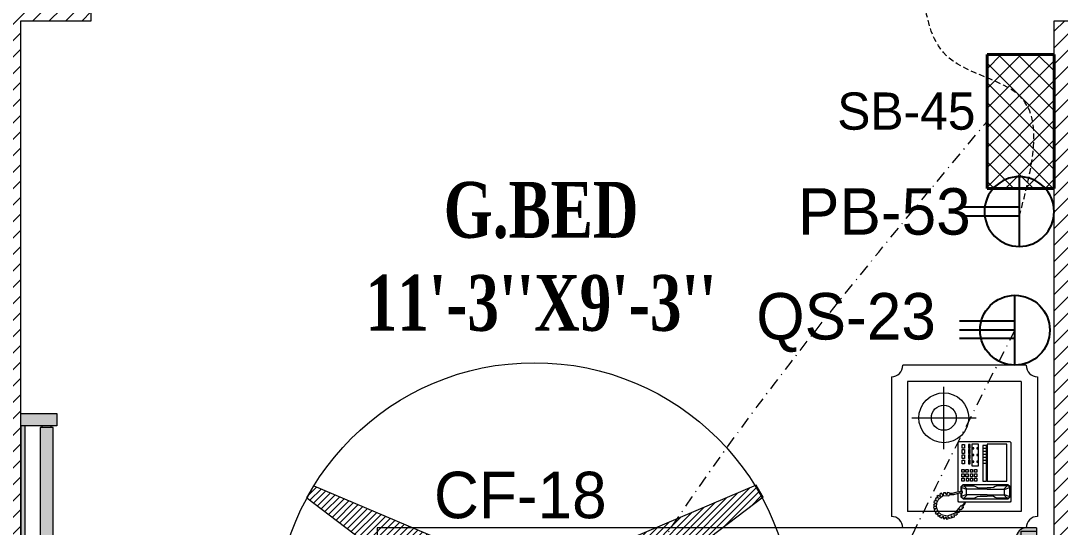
# Model space of a CAD drawing. Header units: inches. Extents: x 109699 to 44449955, y -10987 to 15824140.
# Drawn here: x 196261.5 to 196373.3, y -3353.4 to -3299 of the extents above; entities that cross this region are included whole.
import ezdxf

# ---------------------------------------------------------------- set-up
doc = ezdxf.new("R2010")
doc.units = ezdxf.units.IN
doc.header["$LTSCALE"] = 5
doc.header["$MEASUREMENT"] = 0
doc.linetypes.add('DASHDOT', pattern=[1, 0.5, -0.25, 0, -0.25])
doc.linetypes.add('DASHED2', pattern=[0.375, 0.25, -0.125])
doc.layers.get('0').update_dxf_attribs({"color": 123})
for name, color, linetype, lineweight in [('@NORMAL', 7, 'Continuous', 5), ('AC In', 244, 'DASHED2', 30), ('E-CF-Ceiling-Fan', 30, 'Continuous', 13), ('E-Con-Point', 5, 'DASHED2', 13), ('E-PB-Socket-5A', 203, 'Continuous', 13), ('E-QS-Socket-15A', 1, 'Continuous', 9), ('E-SB-Switch-Board', 106, 'Continuous', 18), ('E-WTL-Wall-Tube-Light', 6, 'Continuous', 15), ('fixture', 255, 'Continuous', 0), ('ha', 252, 'Continuous', 5), ('SB', 1, 'DASHDOT', 20), ('WALL-1', 8, 'Continuous', 9)]:
    doc.layers.add(name, color=color, linetype=linetype, lineweight=lineweight)
doc.layers.add('FURNITUR', color=7, linetype='Continuous', lineweight=5, true_color=0xe8e8e8)
doc.layers.add('T', color=8, linetype='Continuous')
doc.styles.get("Standard").update_dxf_attribs({"font": 'times.ttf'})
doc.styles.add('style2', font='ARIALN.TTF', dxfattribs={"width": 0.75, "height": 3})

# ---------------------------------------------------------------- blocks, each defined once
blk = doc.blocks.new('tgfre')
at = {"layer": 'fixture'}
h = blk.add_hatch(color=256, dxfattribs=at)
edge = h.paths.add_edge_path()
edge.add_line((17689.79332129713, -2545028.964245582), (17718.97156130848, -2545028.964245582))
edge.add_ellipse((17718.97156130848, -2545027.915925581), major_axis=(0.7412741810021313, 0.7412741810021312), ratio=0.999999999963271, start_angle=225.0000000010522, end_angle=315.0000355364076)
edge.add_line((17720.01988130889, -2545027.915924931), (17720.01988130884, -2545027.915925581))
edge.add_line((17720.01988130884, -2545027.915925581), (17720.01988130884, -2545026.804643255))
edge.add_line((17720.01988130884, -2545026.804643255), (17719.45594405886, -2545026.804643255))
edge.add_line((17719.45594405886, -2545026.804643255), (17719.45594405886, -2545028.442643255))
edge.add_line((17719.45594405886, -2545028.442643255), (17659.91620128561, -2545028.442643255))
edge.add_line((17659.91620128561, -2545028.442643255), (17659.91620128561, -2545026.804643255))
edge.add_line((17659.91620128561, -2545026.804643255), (17659.56676128539, -2545026.804643255))
edge.add_line((17659.56676128539, -2545026.804643255), (17659.56676128539, -2545027.915925581))
edge.add_ellipse((17660.6150812858, -2545027.915925581), major_axis=(0.7412741809921982, 0.7412741809921981), ratio=0.9999999999881061, start_angle=134.9999999996593, end_angle=225.0001842073806)
edge.add_line((17660.61508465616, -2545028.964245581), (17660.61508128577, -2545028.964245581))
edge.add_line((17660.61508128577, -2545028.964245582), (17689.79332129713, -2545028.964245582))
blk.add_hatch(color=256, dxfattribs=at).paths.add_polyline_path([(17659.91620128561, -2545026.804643255), (17659.91620128561, -2545028.442643255), (17719.45594405886, -2545028.442643255), (17719.45594405886, -2545026.804643255)])
for p, q in [((17643.31780127913, -2545026.692885581), (17658.343721285, -2545026.692885581)), ((17659.56676128539, -2545026.804643255), (17659.56676128539, -2545097.740963253)), ((17659.56676128539, -2545026.804643255), (17720.01988130884, -2545026.804643255)), ((17659.91620128561, -2545028.442643255), (17659.91620128561, -2545026.804643255)), ((17659.91620128561, -2545026.804643255), (17719.45594405886, -2545026.804643255)), ((17719.45594405886, -2545026.804643255), (17720.01988130884, -2545026.804643255)), ((17719.45594405886, -2545026.804643255), (17719.45594405886, -2545028.442643255)), ((17720.01988130884, -2545026.804643255), (17720.01988130884, -2545027.915925581)), ((17720.01988130884, -2545097.740963253), (17720.01988130884, -2545026.804643255)), ((17721.2426569502, -2545026.716426946), (17736.26857695606, -2545026.716426946)), ((17642.09476127854, -2545027.915925581), (17642.09476127854, -2545041.194645581)), ((17643.84196127931, -2545028.440085581), (17657.81956128482, -2545028.440085581)), ((17643.84196127931, -2545028.440085581), (17643.84196127931, -2545040.670485581)), ((17657.81956128482, -2545028.440085581), (17657.81956128482, -2545040.670485581)), ((17659.56676128536, -2545027.915925581), (17659.56676128536, -2545041.194645581)), ((17719.45594405886, -2545028.442643255), (17659.91620128561, -2545028.442643255)), ((17720.01961694984, -2545027.939466946), (17720.01961694984, -2545041.218186945)), ((17721.76681695037, -2545028.463626945), (17735.74441695589, -2545028.463626945)), ((17721.76681695037, -2545028.463626945), (17721.76681695037, -2545040.694026945)), ((17735.74441695589, -2545028.463626945), (17735.74441695589, -2545040.694026945)), ((17737.49161695666, -2545027.939466946), (17737.49161695666, -2545041.218186945)), ((17650.40194669322, -2545029.560375268), (17650.32206470935, -2545029.640257252)), ((17650.32206470935, -2545029.640257252), (17650.32206470935, -2545035.152114148)), ((17650.40194669322, -2545029.560375268), (17656.71262343187, -2545029.560375268)), ((17654.91527879113, -2545029.879903204), (17655.07504275913, -2545029.680198244)), ((17655.07504275913, -2545029.680198244), (17656.2732725197, -2545029.680198244)), ((17656.2732725197, -2545029.680198244), (17656.47297747975, -2545029.879903204)), ((17656.71262343187, -2545029.560375268), (17656.79250541574, -2545029.640257252)), ((17656.79250541574, -2545029.640257252), (17656.79250541574, -2545035.152114148)), ((17660.61508128577, -2545028.964245582), (17689.79332129713, -2545028.964245582)), ((17660.61508128577, -2545028.964245582), (17660.61508128577, -2545094.945443253)), ((17689.79332129713, -2545028.964245582), (17660.9496985357, -2545028.964245582)), ((17718.97156130848, -2545028.964245582), (17689.79332129713, -2545028.964245582)), ((17718.97156130848, -2545094.945443253), (17718.97156130848, -2545028.964245582)), ((17729.63509071153, -2545039.852588492), (17729.63509071153, -2545029.03529376)), ((17650.56171066148, -2545029.99972618), (17650.56171066148, -2545032.116598757)), ((17654.55580986282, -2545029.99972618), (17650.56171066148, -2545029.99972618)), ((17654.55580986282, -2545032.116598757), (17654.55580986282, -2545029.99972618)), ((17654.91527879113, -2545034.712763236), (17654.91527879113, -2545029.879903204)), ((17655.07504275913, -2545029.80002122), (17655.03510176705, -2545029.959785188)), ((17655.03510176705, -2545029.959785188), (17655.03510176705, -2545031.038191972)), ((17655.03510176705, -2545029.959785188), (17655.39457069535, -2545030.319254116)), ((17655.23480672712, -2545029.720139236), (17655.07504275913, -2545029.80002122)), ((17655.23480672712, -2545029.720139236), (17656.19339053557, -2545029.720139236)), ((17655.43451168717, -2545030.239372132), (17655.23480672712, -2545029.720139236)), ((17655.39457069535, -2545030.319254116), (17655.43451168717, -2545030.239372132)), ((17655.39457069535, -2545032.116598757), (17655.39457069535, -2545030.319254116)), ((17655.99368557552, -2545030.239372132), (17655.43451168717, -2545030.239372132)), ((17655.99368557552, -2545030.239372132), (17656.19339053557, -2545029.720139236)), ((17656.03362656757, -2545030.319254116), (17655.99368557552, -2545030.239372132)), ((17656.39309549562, -2545029.959785188), (17656.03362656757, -2545030.319254116)), ((17656.03362656757, -2545032.116598757), (17656.03362656757, -2545030.319254116)), ((17656.19339053557, -2545029.720139236), (17656.35315450357, -2545029.80002122)), ((17656.35315450357, -2545029.80002122), (17656.39309549562, -2545029.959785188)), ((17656.39309549562, -2545029.959785188), (17656.39309549562, -2545031.038191972)), ((17656.47297747975, -2545029.879903204), (17656.47297747975, -2545034.672822244)), ((17655.03510176705, -2545031.038191972), (17655.11498375118, -2545031.237896932)), ((17655.11498375118, -2545031.237896932), (17655.23480672712, -2545031.437601892)), ((17655.23480672712, -2545031.437601892), (17655.27474771917, -2545031.717188836)), ((17655.27474771917, -2545031.717188836), (17655.27474771917, -2545032.116598757)), ((17656.19339053557, -2545031.437601892), (17656.15344954352, -2545031.717188836)), ((17656.15344954352, -2545031.717188836), (17656.15344954352, -2545032.116598757)), ((17656.31321351152, -2545031.237896932), (17656.19339053557, -2545031.437601892)), ((17656.39309549562, -2545031.038191972), (17656.31321351152, -2545031.237896932)), ((17650.56171066148, -2545032.116598757), (17654.55580986282, -2545032.116598757)), ((17650.56171066148, -2545033.035241572), (17650.56171066148, -2545033.754179428)), ((17652.91822919031, -2545033.035241572), (17650.56171066148, -2545033.035241572)), ((17650.72147462948, -2545032.19648074), (17650.72147462948, -2545032.59589066)), ((17654.55580986282, -2545032.19648074), (17650.72147462948, -2545032.19648074)), ((17650.72147462948, -2545032.59589066), (17654.55580986282, -2545032.59589066)), ((17651.04100256547, -2545032.19648074), (17651.04100256547, -2545032.59589066)), ((17651.3605305017, -2545032.19648074), (17651.3605305017, -2545032.59589066)), ((17651.68005843769, -2545032.19648074), (17651.68005843769, -2545032.59589066)), ((17651.99958637392, -2545032.19648074), (17651.99958637392, -2545032.59589066)), ((17652.31911431017, -2545032.19648074), (17652.31911431017, -2545032.59589066)), ((17652.63864224614, -2545032.19648074), (17652.63864224614, -2545032.59589066)), ((17652.91822919031, -2545033.754179428), (17652.91822919031, -2545033.035241572)), ((17654.55580986282, -2545032.59589066), (17654.55580986282, -2545032.19648074)), ((17655.23480672712, -2545033.155064548), (17655.27474771917, -2545032.875477604)), ((17655.27474771917, -2545032.875477604), (17655.27474771917, -2545032.116598757)), ((17655.39457069535, -2545032.116598757), (17655.39457069535, -2545034.273412324)), ((17656.03362656757, -2545032.116598757), (17656.03362656757, -2545034.273412324)), ((17656.15344954352, -2545032.875477604), (17656.15344954352, -2545032.116598757)), ((17656.19339053557, -2545033.155064548), (17656.15344954352, -2545032.875477604)), ((17647.73644824015, -2545040.232594247), (17647.73644824015, -2545033.309525618)), ((17650.56171066148, -2545033.754179428), (17652.91822919031, -2545033.754179428)), ((17650.6016516533, -2545033.953884388), (17650.6016516533, -2545034.113648356)), ((17651.00106157365, -2545033.953884388), (17650.6016516533, -2545033.953884388)), ((17650.6016516533, -2545034.113648356), (17651.00106157365, -2545034.113648356)), ((17650.96112058157, -2545033.115123556), (17650.96112058157, -2545033.234946532)), ((17651.08094355752, -2545033.115123556), (17650.96112058157, -2545033.115123556)), ((17650.96112058157, -2545033.234946532), (17651.08094355752, -2545033.234946532)), ((17650.96112058157, -2545033.554474468), (17650.96112058157, -2545033.674297444)), ((17651.08094355752, -2545033.554474468), (17650.96112058157, -2545033.554474468)), ((17650.96112058157, -2545033.674297444), (17651.08094355752, -2545033.674297444)), ((17651.00106157365, -2545034.113648356), (17651.00106157365, -2545033.953884388)), ((17651.08094355752, -2545033.234946532), (17651.08094355752, -2545033.115123556)), ((17651.08094355752, -2545033.674297444), (17651.08094355752, -2545033.554474468)), ((17651.16082554165, -2545033.953884388), (17651.16082554165, -2545034.113648356)), ((17651.56023546174, -2545033.953884388), (17651.16082554165, -2545033.953884388)), ((17651.16082554165, -2545034.113648356), (17651.56023546174, -2545034.113648356)), ((17651.56023546174, -2545034.113648356), (17651.56023546174, -2545033.953884388)), ((17651.79988141387, -2545033.115123556), (17651.68005843769, -2545033.115123556)), ((17651.68005843769, -2545033.115123556), (17651.68005843769, -2545033.234946532)), ((17651.68005843769, -2545033.234946532), (17651.79988141387, -2545033.234946532)), ((17651.79988141387, -2545033.554474468), (17651.68005843769, -2545033.554474468)), ((17651.68005843769, -2545033.554474468), (17651.68005843769, -2545033.674297444)), ((17651.68005843769, -2545033.674297444), (17651.79988141387, -2545033.674297444)), ((17651.71999942974, -2545033.953884388), (17651.71999942974, -2545034.113648356)), ((17652.11940934986, -2545033.953884388), (17651.71999942974, -2545033.953884388)), ((17651.71999942974, -2545034.113648356), (17652.11940934986, -2545034.113648356)), ((17651.79988141387, -2545033.234946532), (17651.79988141387, -2545033.115123556)), ((17651.79988141387, -2545033.674297444), (17651.79988141387, -2545033.554474468)), ((17652.11940934986, -2545034.113648356), (17652.11940934986, -2545033.953884388)), ((17652.67858323822, -2545033.953884388), (17652.27917331809, -2545033.953884388)), ((17652.27917331809, -2545033.953884388), (17652.27917331809, -2545034.113648356)), ((17652.27917331809, -2545034.113648356), (17652.67858323822, -2545034.113648356)), ((17652.51881927022, -2545033.115123556), (17652.39899629404, -2545033.115123556)), ((17652.39899629404, -2545033.115123556), (17652.39899629404, -2545033.234946532)), ((17652.39899629404, -2545033.234946532), (17652.51881927022, -2545033.234946532)), ((17652.51881927022, -2545033.554474468), (17652.39899629404, -2545033.554474468)), ((17652.39899629404, -2545033.554474468), (17652.39899629404, -2545033.674297444)), ((17652.39899629404, -2545033.674297444), (17652.51881927022, -2545033.674297444)), ((17652.51881927022, -2545033.234946532), (17652.51881927022, -2545033.115123556)), ((17652.51881927022, -2545033.674297444), (17652.51881927022, -2545033.554474468)), ((17652.67858323822, -2545034.113648356), (17652.67858323822, -2545033.953884388)), ((17653.27769811839, -2545033.474592484), (17653.27769811839, -2545033.234946532)), ((17653.27769811839, -2545033.234946532), (17653.59722605461, -2545033.234946532)), ((17653.59722605461, -2545033.474592484), (17653.27769811839, -2545033.474592484)), ((17653.27769811839, -2545033.913943396), (17653.27769811839, -2545033.674297444)), ((17653.27769811839, -2545033.674297444), (17653.59722605461, -2545033.674297444)), ((17653.59722605461, -2545033.913943396), (17653.27769811839, -2545033.913943396)), ((17653.27769811839, -2545034.3932353), (17653.27769811839, -2545034.153589348)), ((17653.27769811839, -2545034.153589348), (17653.59722605461, -2545034.153589348)), ((17653.59722605461, -2545033.234946532), (17653.59722605461, -2545033.474592484)), ((17653.59722605461, -2545033.674297444), (17653.59722605461, -2545033.913943396)), ((17653.59722605461, -2545034.153589348), (17653.59722605461, -2545034.3932353)), ((17653.75699002261, -2545033.234946532), (17654.07651795883, -2545033.234946532)), ((17653.75699002261, -2545033.474592484), (17653.75699002261, -2545033.234946532)), ((17654.07651795883, -2545033.474592484), (17653.75699002261, -2545033.474592484)), ((17653.75699002261, -2545033.913943396), (17653.75699002261, -2545033.674297444)), ((17653.75699002261, -2545033.674297444), (17654.07651795883, -2545033.674297444)), ((17654.07651795883, -2545033.913943396), (17653.75699002261, -2545033.913943396)), ((17653.75699002261, -2545034.153589348), (17654.07651795883, -2545034.153589348)), ((17653.75699002261, -2545034.3932353), (17653.75699002261, -2545034.153589348)), ((17654.07651795883, -2545033.234946532), (17654.07651795883, -2545033.474592484)), ((17654.07651795883, -2545033.674297444), (17654.07651795883, -2545033.913943396)), ((17654.07651795883, -2545034.153589348), (17654.07651795883, -2545034.3932353)), ((17654.23628192683, -2545033.474592484), (17654.23628192683, -2545033.234946532)), ((17654.23628192683, -2545033.234946532), (17654.55580986282, -2545033.234946532)), ((17654.55580986282, -2545033.474592484), (17654.23628192683, -2545033.474592484)), ((17654.23628192683, -2545033.913943396), (17654.23628192683, -2545033.674297444)), ((17654.23628192683, -2545033.674297444), (17654.55580986282, -2545033.674297444)), ((17654.55580986282, -2545033.913943396), (17654.23628192683, -2545033.913943396)), ((17654.23628192683, -2545034.113648356), (17654.55580986282, -2545034.113648356)), ((17654.23628192683, -2545034.353294308), (17654.23628192683, -2545034.113648356)), ((17654.55580986282, -2545033.234946532), (17654.55580986282, -2545033.474592484)), ((17654.55580986282, -2545033.674297444), (17654.55580986282, -2545033.913943396)), ((17654.55580986282, -2545034.113648356), (17654.55580986282, -2545034.353294308)), ((17655.03510176705, -2545033.554474468), (17655.11498375118, -2545033.354769508)), ((17655.03510176705, -2545034.632881252), (17655.03510176705, -2545033.554474468)), ((17655.11498375118, -2545033.354769508), (17655.23480672712, -2545033.155064548)), ((17656.31321351152, -2545033.354769508), (17656.19339053557, -2545033.155064548)), ((17656.39309549562, -2545033.554474468), (17656.31321351152, -2545033.354769508)), ((17656.39309549562, -2545034.632881252), (17656.39309549562, -2545033.554474468)), ((17650.32206470935, -2545035.152114148), (17650.40194669322, -2545035.231996132)), ((17655.71208607324, -2545035.231996132), (17650.40194669322, -2545035.231996132)), ((17650.6016516533, -2545034.552999268), (17651.00106157365, -2545034.552999268)), ((17650.6016516533, -2545034.79264522), (17650.6016516533, -2545034.552999268)), ((17651.00106157365, -2545034.79264522), (17650.6016516533, -2545034.79264522)), ((17651.00106157365, -2545034.552999268), (17651.00106157365, -2545034.79264522)), ((17651.16082554165, -2545034.79264522), (17651.16082554165, -2545034.552999268)), ((17651.16082554165, -2545034.552999268), (17651.56023546174, -2545034.552999268)), ((17651.56023546174, -2545034.79264522), (17651.16082554165, -2545034.79264522)), ((17651.56023546174, -2545034.552999268), (17651.56023546174, -2545034.79264522)), ((17651.71999942974, -2545034.552999268), (17652.11940934986, -2545034.552999268)), ((17651.71999942974, -2545034.79264522), (17651.71999942974, -2545034.552999268)), ((17652.11940934986, -2545034.79264522), (17651.71999942974, -2545034.79264522)), ((17652.11940934986, -2545034.552999268), (17652.11940934986, -2545034.79264522)), ((17652.27917331809, -2545034.79264522), (17652.27917331809, -2545034.552999268)), ((17652.27917331809, -2545034.552999268), (17652.67858323822, -2545034.552999268)), ((17652.67858323822, -2545034.79264522), (17652.27917331809, -2545034.79264522)), ((17652.67858323822, -2545034.552999268), (17652.67858323822, -2545034.79264522)), ((17653.59722605461, -2545034.3932353), (17653.27769811839, -2545034.3932353)), ((17653.27769811839, -2545034.832586212), (17653.27769811839, -2545034.59294026)), ((17653.27769811839, -2545034.59294026), (17653.59722605461, -2545034.59294026)), ((17653.59722605461, -2545034.832586212), (17653.27769811839, -2545034.832586212)), ((17653.59722605461, -2545034.59294026), (17653.59722605461, -2545034.832586212)), ((17654.07651795883, -2545034.3932353), (17653.75699002261, -2545034.3932353)), ((17653.75699002261, -2545034.832586212), (17653.75699002261, -2545034.59294026)), ((17653.75699002261, -2545034.59294026), (17654.07651795883, -2545034.59294026)), ((17654.07651795883, -2545034.832586212), (17653.75699002261, -2545034.832586212)), ((17654.07651795883, -2545034.59294026), (17654.07651795883, -2545034.832586212)), ((17654.55580986282, -2545034.353294308), (17654.23628192683, -2545034.353294308)), ((17654.23628192683, -2545034.59294026), (17654.55580986282, -2545034.59294026)), ((17654.23628192683, -2545034.832586212), (17654.23628192683, -2545034.59294026)), ((17654.55580986282, -2545034.832586212), (17654.23628192683, -2545034.832586212)), ((17654.55580986282, -2545034.59294026), (17654.55580986282, -2545034.832586212)), ((17655.11498375118, -2545034.912468196), (17654.91527879113, -2545034.712763236)), ((17655.03510176705, -2545034.632881252), (17655.39457069535, -2545034.273412324)), ((17655.07504275913, -2545034.79264522), (17655.03510176705, -2545034.632881252)), ((17655.23480672712, -2545034.872527204), (17655.07504275913, -2545034.79264522)), ((17655.67674789164, -2545034.912468196), (17655.11498375118, -2545034.912468196)), ((17655.43451168717, -2545034.353294308), (17655.23480672712, -2545034.872527204)), ((17655.23480672712, -2545034.872527204), (17655.67610032868, -2545034.872527204)), ((17655.39457069535, -2545034.273412324), (17655.43451168717, -2545034.353294308)), ((17655.99368557552, -2545034.353294308), (17655.43451168717, -2545034.353294308)), ((17655.79398061548, -2545034.752704228), (17655.67415763927, -2545034.752704228)), ((17655.67415763927, -2545034.752704228), (17655.67974206124, -2545035.097145343)), ((17655.67974206124, -2545035.097145343), (17655.77673816163, -2545035.501547888)), ((17655.81715320126, -2545035.072881205), (17655.79398061548, -2545034.752704228)), ((17655.80265271978, -2545034.872527204), (17656.19339053557, -2545034.872527204)), ((17656.2732725197, -2545034.912468196), (17655.80554342142, -2545034.912468196)), ((17655.87373426178, -2545035.331698817), (17655.81715320126, -2545035.072881205)), ((17656.71262343187, -2545035.231996132), (17655.8519378948, -2545035.231996132)), ((17656.03362656757, -2545034.273412324), (17655.99368557552, -2545034.353294308)), ((17655.99368557552, -2545034.353294308), (17656.19339053557, -2545034.872527204)), ((17656.39309549562, -2545034.632881252), (17656.03362656757, -2545034.273412324)), ((17656.19339053557, -2545034.872527204), (17656.35315450357, -2545034.79264522)), ((17656.47297747975, -2545034.672822244), (17656.2732725197, -2545034.912468196)), ((17656.35315450357, -2545034.79264522), (17656.39309549562, -2545034.632881252)), ((17656.79250541574, -2545035.152114148), (17656.71262343187, -2545035.231996132)), ((17657.03222397459, -2545034.522319588), (17656.79250541574, -2545034.433176292)), ((17656.79250541574, -2545034.59294026), (17656.96890705641, -2545034.641992799)), ((17656.96890705641, -2545034.641992799), (17657.13071692167, -2545034.768705601)), ((17657.14478733874, -2545034.634953209), (17657.03222397459, -2545034.522319588)), ((17657.13071692167, -2545034.768705601), (17657.17292820031, -2545034.825022412)), ((17657.2292098685, -2545034.712388792), (17657.14478733874, -2545034.634953209)), ((17657.17292820031, -2545034.825022412), (17657.25735073033, -2545034.817982779)), ((17657.25735073033, -2545034.817982779), (17657.17292820031, -2545034.902457995)), ((17657.17292820031, -2545034.902457995), (17657.49654790314, -2545035.191081595)), ((17657.37694931673, -2545034.656071981), (17657.2292098685, -2545034.712388792)), ((17657.44730142973, -2545034.726468015), (17657.37694931673, -2545034.656071981)), ((17657.3910197338, -2545034.846141185), (17657.44730142973, -2545034.726468015)), ((17657.48951268088, -2545034.768705601), (17657.3910197338, -2545034.846141185)), ((17657.59504085022, -2545034.88133918), (17657.48951268088, -2545034.768705601)), ((17657.49654790314, -2545035.191081595), (17658.02418872216, -2545035.641615993)), ((17657.5106183202, -2545035.113646012), (17657.59504085022, -2545034.88133918)), ((17657.72870988114, -2545035.001012392), (17657.5106183202, -2545035.113646012)), ((17657.91162535801, -2545035.177002372), (17657.72870988114, -2545035.001012392)), ((17657.86941407938, -2545035.430427975), (17657.91162535801, -2545035.177002372)), ((17734.92281371579, -2545034.455995287), (17724.43550321204, -2545034.455995287)), ((17655.77673816163, -2545035.501547888), (17655.87373426178, -2545035.881686296)), ((17655.80098718058, -2545036.229472485), (17655.78482115964, -2545036.423585693)), ((17655.88990028246, -2545036.140503908), (17655.80098718058, -2545036.229472485)), ((17655.87373426178, -2545035.881686296), (17655.86565126377, -2545036.091975597)), ((17655.86565126377, -2545036.091975597), (17655.88990028246, -2545036.140503908)), ((17655.97073036194, -2545035.711837225), (17655.87373426178, -2545035.331698817)), ((17655.99497938086, -2545035.905950434), (17655.97073036194, -2545035.711837225)), ((17655.98689638288, -2545036.116239771), (17655.99497938086, -2545035.905950434)), ((17656.13239054527, -2545036.221384402), (17655.98689638288, -2545036.116239771)), ((17656.10005850368, -2545036.407409602), (17656.13239054527, -2545036.221384402)), ((17656.14047354355, -2545036.916956816), (17656.10005850368, -2545036.407409602)), ((17658.05232958397, -2545035.317794397), (17657.86941407938, -2545035.430427975)), ((17658.03189753456, -2545035.655220868), (17658.29863681633, -2545036.415497648)), ((17658.20710422675, -2545035.479705195), (17658.05232958397, -2545035.317794397)), ((17658.14378733627, -2545035.655695175), (17658.20710422675, -2545035.479705195)), ((17658.38754991847, -2545035.630956694), (17658.14505965562, -2545035.655220868)), ((17658.2258897351, -2545035.962566791), (17658.46029697525, -2545035.873598214)), ((17658.48454601859, -2545035.954478745), (17658.2258897351, -2545035.962566791)), ((17658.37138389752, -2545036.302264933), (17658.54112707914, -2545036.140503908)), ((17658.58962511702, -2545036.302264933), (17658.37138389752, -2545036.302264933)), ((17658.46029697525, -2545035.873598214), (17658.38754991847, -2545035.630956694)), ((17658.54112707914, -2545036.140503908), (17658.48454601859, -2545035.954478745)), ((17658.63004015663, -2545036.504466188), (17658.58962511702, -2545036.302264933)), ((17651.12059096288, -2545036.778774595), (17644.40871224046, -2545036.778774595)), ((17655.78482115964, -2545036.423585693), (17656.01922842447, -2545036.464025959)), ((17656.01922842447, -2545036.464025959), (17655.79290418231, -2545036.601522811)), ((17655.79290418231, -2545036.601522811), (17655.80907020325, -2545036.819900193)), ((17655.80907020325, -2545036.819900193), (17656.06772646232, -2545036.844164331)), ((17656.06772646232, -2545036.844164331), (17655.84140222019, -2545037.022101448)), ((17655.84140222019, -2545037.022101448), (17655.94648134301, -2545037.208126647)), ((17655.94648134301, -2545037.208126647), (17656.1889715814, -2545037.159598336)), ((17656.1889715814, -2545037.159598336), (17656.07580948502, -2545037.386063764)), ((17656.07580948502, -2545037.386063764), (17656.1970546041, -2545037.531648662)), ((17656.44762786492, -2545037.305183233), (17656.14047354355, -2545036.916956816)), ((17656.1970546041, -2545037.531648662), (17656.38296380636, -2545037.39415181)), ((17656.38296380636, -2545037.39415181), (17656.35063176477, -2545037.612529193)), ((17656.87602730561, -2545037.531648662), (17656.44762786492, -2545037.305183233)), ((17657.82982231159, -2545037.369887636), (17657.36100783126, -2545037.572088927)), ((17657.80557329266, -2545037.741937999), (17657.78132427373, -2545037.499296478)), ((17657.78132427373, -2545037.499296478), (17657.95106745508, -2545037.709585779)), ((17658.18547469523, -2545037.022101448), (17657.82982231159, -2545037.369887636)), ((17658.08039559709, -2545037.596353065), (17657.98339947229, -2545037.377975719)), ((17657.98339947229, -2545037.377975719), (17658.20972371416, -2545037.475032304)), ((17658.29863681633, -2545036.415497648), (17658.18547469523, -2545037.022101448)), ((17658.20164071617, -2545037.159598336), (17658.43604795632, -2545037.232390785)), ((17658.31480283724, -2545037.377975719), (17658.20164071617, -2545037.159598336)), ((17658.20972371416, -2545037.475032304), (17658.31480283724, -2545037.377975719)), ((17658.50071203953, -2545037.070629759), (17658.30671981457, -2545036.852252376)), ((17658.30671981457, -2545036.852252376), (17658.5572930754, -2545036.860340459)), ((17658.37946689577, -2545036.577258673), (17658.63004015663, -2545036.504466188)), ((17658.58962511702, -2545036.698579433), (17658.37946689577, -2545036.577258673)), ((17658.43604795632, -2545037.232390785), (17658.50071203953, -2545037.070629759)), ((17658.5572930754, -2545036.860340459), (17658.58962511702, -2545036.698579433)), ((17656.35063176477, -2545037.612529193), (17656.50420892544, -2545037.709585779)), ((17656.50420892544, -2545037.709585779), (17656.69820112601, -2545037.547824753)), ((17656.69820112601, -2545037.547824753), (17656.67395210706, -2545037.814730447)), ((17656.67395210706, -2545037.814730447), (17656.84369528844, -2545037.863258759)), ((17656.84369528844, -2545037.863258759), (17656.94877438684, -2545037.644881376)), ((17657.36100783126, -2545037.572088927), (17656.87602730561, -2545037.531648662)), ((17656.94877438684, -2545037.644881376), (17657.04577048699, -2545037.863258759)), ((17657.04577048699, -2545037.863258759), (17657.18318165166, -2545037.87943485)), ((17657.18318165166, -2545037.87943485), (17657.23976268753, -2545037.644881376)), ((17657.23976268753, -2545037.644881376), (17657.32867578967, -2545037.903699024)), ((17657.32867578967, -2545037.903699024), (17657.48225295034, -2545037.863258759)), ((17657.48225295034, -2545037.863258759), (17657.49033597304, -2545037.644881376)), ((17657.49033597304, -2545037.644881376), (17657.67624515065, -2545037.806642401)), ((17657.67624515065, -2545037.806642401), (17657.80557329266, -2545037.741937999)), ((17657.95106745508, -2545037.709585779), (17658.08039559709, -2545037.596353065)), ((17643.84196127931, -2545040.670485581), (17657.81956128482, -2545040.670485581)), ((17721.76681695037, -2545040.694026945), (17735.74441695589, -2545040.694026945)), ((17643.31780127913, -2545042.417685581), (17658.343721285, -2545042.417685581)), ((17721.2426569502, -2545042.441226945), (17736.26857695606, -2545042.441226945)), ((17670.44838954456, -2545044.89687155), (17670.44838954456, -2545065.606870901)), ((17671.49670954494, -2545044.882446766), (17671.49670954494, -2545065.253034192)), ((17672.54502954555, -2545044.866155507), (17672.54502954555, -2545064.899197483)), ((17673.5933495459, -2545044.847997619), (17673.5933495459, -2545064.545360774)), ((17719.13960531473, -2545049.172252135), (17660.6565738795, -2545068.911876844)), ((17668.84265702101, -2545075.335634144), (17719.13960531473, -2545049.172252135)), ((17695.68118733293, -2545057.09011063), (17660.61508128577, -2545057.09011063)), ((17692.57530601969, -2545058.13843063), (17660.61508128577, -2545058.13843063)), ((17689.46942470648, -2545059.186750629), (17660.61508128577, -2545059.186750629)), ((17686.363543393, -2545060.23507063), (17660.61508128577, -2545060.23507063)), ((17662.36228128654, -2545096.692643254), (17717.22436130795, -2545096.692643254)), ((17659.56676128539, -2545097.740963253), (17720.01988130884, -2545097.740963253))]:
    blk.add_line(p, q, dxfattribs=at)
for centre, major_axis, ratio, start_param, end_param in [((17642.09476127854, -2545026.692885581), (0.8648198778278127, 0.8648198778278127), 0.9999999999815962, 3.926990816996443, 5.497787143772936), ((17659.56676128536, -2545026.692885581), (0.8648198778264486, 0.8648198778264485), 0.999999999984751, 2.35619449018472, 3.926990816994866), ((17720.01961694984, -2545026.716426946), (-0.8648198778264484, 0.8648198778264485), 0.999999999984751, 2.35619449018472, 3.926990816994866), ((17737.49161695666, -2545026.716426946), (-0.8648198778278127, 0.8648198778278127), 0.9999999999815963, 0.7853981634066498, 2.356194490183143), ((17660.61508128577, -2545027.915925581), (-0.7412741809892912, 0.7412741809892913), 0.9999999999977218, 0.7853981633985874, 2.356194490191206), ((17718.97156130848, -2545027.915925581), (0.7412741809892913, 0.7412741809892912), 0.9999999999977218, 3.92699081698838, 5.497787143780999), ((17729.63509071153, -2545034.455995287), (2.965096723956786, 2.965096723956786), 0.9999999999979776, 5.497787143781126, 11.78097245096071), ((17702.80142664057, -2545045.568999407), (-9.581715043808412, 9.581715043808417), 0.999999999999743, -1.165834720622844, -0.4541049723402379), ((17674.32955761929, -2545033.015640169), (-7.621574899196436, 7.621574899196438), 0.9999999999966472, 0.7034521686545641, 1.111673256604227), ((17607.13951160503, -2545041.264960937), (40.43344295396098, 40.43344295396097), 0.9999999999668296, 5.581734797323774, 5.658168590841135), ((17662.98815135998, -2545040.672421404), (-6.052860419709783, 6.052860419709785), 0.9999999999980501, 4.632433733463254, 5.427748761502068), ((17667.5264830768, -2545022.614695308), (-7.284339025865555, 7.284339025865555), 0.9999999999870376, 1.963806952785807, 2.256134098131581), ((17673.06365379403, -2544914.925439957), (-83.52485605111428, 83.5248560511143), 0.9999999999999984, 2.300577228777077, 2.463710463833169), ((17686.33824084335, -2545040.904405956), (6.052860419705463, 6.052860419705462), 0.99999999999856, 0.8554365456772662, 1.650751573716696), ((17678.98471832398, -2545033.062168676), (-4.801487673579789, 4.801487673579789), 0.9999999999950706, 2.994480553302152, 4.029790300661771), ((17691.18061328691, -2545035.286239496), (-4.366952424934104, 4.366952424934106), 0.99999999999746, 0.292755243035264, 1.164104333420051), ((17696.90424968346, -2545032.830184124), (4.80148767357979, 4.801487673579789), 0.9999999999950703, 2.253395006517815, 3.288704753877434), ((17677.66603253892, -2545036.477416792), (9.34650725294381, 9.34650725294381), 0.9999999999911381, 5.38424812159791, 5.832658117851593), ((17696.5005750572, -2545002.898519261), (-21.15430548478198, 21.15430548478198), 0.999999999999357, 2.142283920821784, 2.419522610122943), ((17689.55072716382, -2545040.672421404), (-6.052860419709783, 6.052860419709785), 0.9999999999980501, 4.632433733463254, 5.427748761502068), ((17711.87036420283, -2545040.904405956), (6.052860419705463, 6.052860419705462), 0.99999999999856, 0.8554365456772662, 1.650751573716696), ((17708.63128554501, -2545027.584745407), (3.861607688792253, 3.861607688792252), 0.999999999999584, 3.780310137491724, 4.431551139582046), ((17704.51684168322, -2545033.062168676), (-4.801487673568309, 4.80148767356831), 0.9999999999989069, 3.468617536284653, 4.029790300659894), ((17728.60435613841, -2545037.465243239), (-12.77581491874902, 12.77581491874902), 0.9999999999891834, 0.4992438592357962, 0.6514842584829568), ((17729.63509071153, -2545034.455995287), (1.482548361980474, 1.482548361980474), 0.9999999999951699, 5.497787143779723, 11.78097245095931), ((17647.73644824015, -2545036.778774595), (-1.897661903342044, 1.897661903342044), 0.9999999999942601, 3.926990816990111, 10.2101761241697), ((17647.73644824015, -2545036.778774595), (0.9488309516675124, 0.9488309516675123), 0.9999999999908132, 5.497787143777544, 11.78097245095713), ((17704.51684168322, -2545033.062168676), (4.801487674154708, 4.801487674154707), 0.9999999998801301, 4.816068909878476, 5.039413863042753), ((17712.14158930499, -2545036.470978566), (-1.133333663368411, 1.133333663368411), 0.9999999999876115, 0.5297180378014543, 1.540574951822646), ((17662.96415838687, -2545037.517042017), (-1.102448012653055, 1.102448012653056), 0.9999999999999545, 3.132405170083446, 4.663019562214575), ((17581.61015783696, -2545034.872070438), (58.35883320381981, 58.35883320381978), 0.9999999999705963, 5.452243507707301, 5.478372883497673), ((17646.93877302899, -2545041.251110086), (12.24513547722147, 12.24513547722146), 0.9999999999977098, 5.218958635666583, 5.649754553344403), ((17679.61875571372, -2545038.340047881), (4.153826495701253, 4.153826495701252), 0.9999999999923088, 5.096657511720863, 5.629328349409318), ((17692.30724275933, -2545039.149880158), (1.351963359252402, 1.351963359252402), 0.9999999999999313, 1.694423054014936, 3.070069144045654), ((17705.15087907296, -2545038.340047881), (-4.153826495634648, 4.153826495634648), 0.9999999999889267, 3.525861184932488, 4.058532022624131), ((17670.34167387959, -2545045.320512589), (4.801487673587746, 4.801487673587745), 0.999999999994828, 1.423684226505278, 2.458993973862464), ((17678.98471832398, -2545045.552497141), (-4.80148767358759, 4.801487673587592), 0.9999999999977194, 4.002356349221028, 4.859501080671604), ((17691.41235733108, -2545041.167349803), (4.53097488220449, 4.53097488220449), 0.999999999990302, 2.272825078499774, 2.63946220235339), ((17697.15987131398, -2545045.550519163), (-5.040032741019953, 5.040032741019954), 0.9999999999951115, -0.1375363438338613, 0.6997033025085844), ((17679.35610985881, -2545041.116679943), (8.151668267036735, 8.151668267036735), 0.9999999999954289, 5.214964124877698, 5.559840784276939), ((17705.31719616504, -2545044.866944945), (4.078340214566077, 4.078340214566076), 0.9999999999938577, 5.345282507078382, 6.470934117178472), ((17723.56990466159, -2545042.040400274), (-9.25373069536983, 9.253730695369834), 0.999999999999024, 0.6777040404955534, 1.072253443202489), ((17642.09476127854, -2545042.417685581), (-0.8648198778278127, 0.8648198778278127), 0.9999999999815963, 3.926990816996443, 5.497787143772936), ((17659.56676128536, -2545042.417685581), (-0.8648198778264484, 0.8648198778264485), 0.999999999984751, -0.785398163405073, 0.7853981634050728), ((17720.01961694984, -2545042.441226945), (0.8648198778264486, 0.8648198778264485), 0.999999999984751, 5.497787143774514, 7.068583470584659), ((17737.49161695666, -2545042.441226945), (0.8648198778278127, 0.8648198778278127), 0.9999999999815962, 0.7853981634066501, 2.356194490183143), ((17681.88104193792, -2545047.182311005), (-3.020890983077819, 3.02089098307782), 0.9999999999933377, 4.513910025168488, 5.436253416970747), ((17699.31430102276, -2545077.298515191), (23.79828175053945, 23.79828175053945), 0.99999999999973, 0.4302350312666292, 1.064006330457687), ((17717.03889570766, -2545024.303008708), (-15.74692476594265, 15.74692476594265), 0.9999999999920598, 1.803795802673357, 2.082417732349874), ((17710.61948507617, -2545044.121304797), (-1.180901493422642, 1.180901493422642), 0.9999999999971299, 0.7814305878650298, 2.597081988017901), ((17663.46670902451, -2545044.030855804), (-1.407227852663188, 1.407227852663188), 0.9999999999895683, 2.4167723173938, 3.377930904139904), ((17662.86891402645, -2544455.958603579), (-416.4767292855888, 416.4767292855889), 0.9999999999998579, 2.35923115214334, 2.392011071090213), ((17684.3755087241, -2545046.634591355), (-1.490628077106551, 1.490628077106551), 0.999999999995515, -1.499254248577064, -0.5869502061760998), ((17662.98815135998, -2545037.478275309), (6.052860420537196, 6.052860420537194), 0.9999999999505341, 3.997029199290837, 4.072580214606678), ((17675.09992130197, -2545069.46307768), (4.623227380008562, 4.623227380008561), 0.9999999999974487, 5.745384866868091, 6.704179791864133), ((17673.44903069997, -2545074.836509078), (-6.243567706311391, 6.243567706311393), 0.9999999999996472, 4.636101309681122, 5.748612376874571), ((17663.22225230158, -2545074.070143119), (4.073721684937504, 4.073721684937503), 0.9999999999972083, 5.276320299667716, 7.530142196727566), ((17662.36228128654, -2545094.945443253), (-1.235456968314272, 1.235456968314273), 0.9999999999996845, 0.7853981633976059, 2.356194490192187)]:
    blk.add_ellipse(centre, major_axis=major_axis, ratio=ratio, start_param=start_param, end_param=end_param, dxfattribs=at)
blk = doc.blocks.new('A$C63C712C3')
at = {"linetype": 'ByBlock', "ltscale": 0.5}
h = blk.add_hatch(color=256, dxfattribs=at)
h.dxf.hatch_style = 1
h.paths.add_polyline_path([(35.45815903441689, 102.6004051111813), (7.051254215184599e-05, 102.6004051111813), (7.051254215184599e-05, -1.4210854715202e-14), (35.45815903441689, 0)])
h.paths.add_polyline_path([(1235.458159034402, 102.6004051111813), (35.45815903441689, 102.6004051111813), (35.45815903441689, 90.19858873463818), (1235.458159034402, 90.19858873463818)])
h.paths.add_polyline_path([(1270.916247556277, 102.6004051111813), (1235.458159034402, 102.6004051111813), (1235.458159034402, -1.4210854715202e-14), (1270.916247556277, 0)])
h = blk.add_hatch(color=256, dxfattribs=at)
h.dxf.hatch_style = 1
h.set_gradient(color1=(255, 255, 0), rotation=269, name='CYLINDER')
h.paths.add_polyline_path([(1230.609335631336, 47.55507706388016), (39.80634735536296, 47.55507706388016), (39.80634735536296, 10.14120857274975), (1230.609335631336, 10.14120857274975)])
at = {"ltscale": 2}
for p, q in [((39.80314903250837, 42.02165198561852), (33.8373914979602, 42.02165198561852)), ((1230.612533954176, 42.02165198561852), (1236.578291488724, 42.02165198561852)), ((39.80314903250837, 15.93327464433969), (33.8373914979602, 15.93327464433969)), ((1230.612533954176, 15.93327464433969), (1236.578291488724, 15.93327464433969))]:
    blk.add_line(p, q, dxfattribs=at)
for points in [[(35.45815903441689, 102.6004051111813), (7.051254215184599e-05, 102.6004051111813), (7.051254215184599e-05, 0), (35.45815903441689, 0)], [(35.45815903441689, 102.6004051111813), (1235.458159034402, 102.6004051111813), (1235.458159034402, 90.19858873463818), (35.45815903441689, 90.19858873463818)], [(1235.458159034402, 102.6004051111813), (1270.916247556277, 102.6004051111813), (1270.916247556277, 0), (1235.458159034402, 0)], [(39.80634735536296, 47.55507706388016), (1230.609335631336, 47.55507706388016), (1230.609335631336, 10.14120857274975), (39.80634735536296, 10.14120857274975)]]:
    blk.add_lwpolyline(points, close=True, dxfattribs=at)
blk = doc.blocks.new('A$C7D2A24B3')
at = {"lineweight": 25}
for p, q in [((9.859886922386067, 11.01563311865903), (9.859886922386067, 3.514223118658265)), ((9.859886922386067, 8.143706464579736), (15.8195753665932, 8.143706464579736)), ((9.859886922386067, 7.268951136147734), (15.8195753665932, 7.268951136147734)), ((9.859886922386067, 6.288951136148171), (15.8195753665932, 6.288951136148171))]:
    blk.add_line(p, q, dxfattribs=at)
blk.add_circle((9.85988692238243, 7.264928118658645), 3.750704999999999, dxfattribs=at)
blk = doc.blocks.new('1')
at = {"layer": 'E-CF-Ceiling-Fan', "linetype": 'ByBlock', "ltscale": 0.5}
h = blk.add_hatch(dxfattribs=at)
h.set_pattern_fill('ANSI31', color=256, scale=10)
h.set_pattern_definition([(45, (0, 0), (-0.8838834764831843, 0.8838834764831844), [])])
edge = h.paths.add_edge_path()
edge.add_line((209066.544903523, -13067.11685315647), (209064.6438415694, -13070.41407147769))
edge.add_line((209064.6438415694, -13070.41407147769), (209110.249472843, -13104.88204089217))
edge.add_ellipse((209112.0161950886, -13101.65334947437), major_axis=(2.602475337466696, 2.602475337466696), ratio=0.9999999999999906, start_angle=196.3127629962977, end_angle=268.2872464290007)
edge.add_line((209114.5397230216, -13104.33244681023), (209115.4849750511, -13102.69748638713))
edge.add_ellipse((209130.2442591997, -13106.24386666673), major_axis=(10.7334356491749, 10.7334356491749), ratio=0.9999999999981393, start_angle=88.44228272541869, end_angle=121.48902709430789, ccw=False)
edge.add_line((209119.806567247, -13095.22262044099), (209120.8528262952, -13093.41295266685))
edge.add_ellipse((209117.2719126632, -13092.56276837834), major_axis=(2.602475337466932, 2.602475337466932), ratio=0.9999999999995292, start_angle=301.6440633906456, end_angle=373.6185468234727)
edge.add_line((209119.1884486464, -13089.4206917419), (209066.544903523, -13067.11685315647))
edge = h.paths.add_edge_path()
edge.add_ellipse((209131.089283705, -13116.74145270932), major_axis=(2.633110768784475, 2.633110768784475), ratio=0.9999999999997597, start_angle=316.8297377331859, end_angle=387.8389618723904)
edge.add_line((209132.1880164829, -13113.18345735742), (209130.5488454061, -13113.22495130345))
edge.add_ellipse((209126.3035237661, -13098.2962790596), major_axis=(-10.97469841933177, 10.97469841933177), ratio=0.9999999999999191, start_angle=145.1951729281282, end_angle=150.8743574177565, ccw=False)
edge.add_ellipse((209126.3035237661, -13098.2962790596), major_axis=(-10.97469841933177, 10.97469841933177), ratio=0.9999999999999191, start_angle=122.4336804261327, end_angle=145.1951729281282, ccw=False)
edge.add_ellipse((209126.3035237661, -13098.2962790596), major_axis=(-10.97469841933177, 10.97469841933177), ratio=0.9999999999999191, start_angle=118.5749297277244, end_angle=122.4336804261327, ccw=False)
edge.add_line((209121.9149097344, -13113.18345735741), (209119.5749032555, -13113.18345735741))
edge.add_ellipse((209120.6314155011, -13116.70924926331), major_axis=(2.602635845509655, 2.602635845509654), ratio=0.9999999999987026, start_angle=61.6809744807266, end_angle=133.6503259141647)
edge.add_line((209116.9517537436, -13116.62255417043), (209123.9933819142, -13173.42733947012))
edge.add_line((209123.9933819142, -13173.42733947012), (209127.784032512, -13173.43690240765))
edge.add_line((209127.784032512, -13173.43690240765), (209134.8111659948, -13116.62255417052))
h.paths.add_polyline_path([(209119.8508739552, -13103.74154532349, 1), (209131.9120457831, -13103.74154532349, 1)])
edge = h.paths.add_edge_path()
edge.add_line((209187.3717421067, -13070.20410122277), (209185.4890127634, -13066.97304093389))
edge.add_line((209185.4890127634, -13066.97304093389), (209132.574471092, -13089.4206917419))
edge.add_ellipse((209134.4910070752, -13092.56276837834), major_axis=(-2.602475337469112, 2.602475337469112), ratio=0.9999999999994945, start_angle=-13.61854682341294, end_angle=58.35593660933898)
edge.add_line((209130.9100934432, -13093.41295266685), (209131.9563524914, -13095.22262044099))
edge.add_ellipse((209121.5186605386, -13106.24386666673), major_axis=(10.73343564915542, 10.73343564915542), ratio=0.999999999999095, start_angle=328.5109729056215, end_angle=361.55771727458557, ccw=False)
edge.add_line((209136.2779446873, -13102.69748638713), (209137.2231967167, -13104.33244681019))
edge.add_ellipse((209139.7467246498, -13101.65334947437), major_axis=(-2.602475337469201, 2.602475337469201), ratio=0.9999999999990601, start_angle=91.71275357099776, end_angle=163.2982999863874)
edge.add_line((209141.4914892536, -13104.89395933078), (209187.3717421067, -13070.20410122277))
at = {"layer": 'E-CF-Ceiling-Fan', "ltscale": 10}
for p, q in [((209064.6438415694, -13070.41407147769), (209066.544903523, -13067.11685315647)), ((209066.544903523, -13067.11685315647), (209119.1884486464, -13089.42069174189)), ((209185.4947354289, -13066.97061323832), (209132.574471092, -13089.42069174189)), ((209187.3717421067, -13070.20410122277), (209185.4890127634, -13066.97304093388)), ((209064.6438415694, -13070.41407147769), (209110.249472843, -13104.88204089212)), ((209187.3717421067, -13070.20410122277), (209141.4914892536, -13104.8939593308)), ((209119.8065672471, -13095.2226204409), (209120.8528262952, -13093.41295266684)), ((209131.9563524913, -13095.2226204409), (209130.9100934432, -13093.41295266684)), ((209120.0894197592, -13102.06218894969), (209118.0923406337, -13100.70875594979)), ((209121.1873655701, -13099.95559165538), (209119.1343670181, -13098.56426171081)), ((209130.5755541683, -13099.95559165538), (209132.6285527202, -13098.56426171081)), ((209131.6734999792, -13102.06218894969), (209133.6705791047, -13100.70875594979)), ((209114.5397230216, -13104.33244681025), (209115.484975051, -13102.69748638717)), ((209137.2231967167, -13104.33244681025), (209136.2779446873, -13102.69748638717)), ((209124.6292368371, -13109.64068966342), (209124.6292368371, -13112.08558296959)), ((209126.9897148455, -13109.6694233058), (209126.9897148455, -13112.08558296959)), ((209119.5749032554, -13113.18345735741), (209121.9149097344, -13113.18345735741)), ((209130.5488454059, -13113.22495130345), (209132.1880164829, -13113.18345735741)), ((209123.9933819142, -13173.42733947012), (209116.9517537436, -13116.62255417042)), ((209127.784032512, -13173.43690240765), (209134.8111659948, -13116.62255417039)), ((209127.784032512, -13173.43690240765), (209123.9933819142, -13173.42733947012))]:
    blk.add_line(p, q, dxfattribs=at)
for radius in [69.69809221428028, 6.030585913961706]:
    blk.add_circle((209125.8814598692, -13103.74154532349), radius, dxfattribs=at)
for centre, major_axis, ratio, start_param, end_param in [((209117.2719126632, -13092.56276837834), (2.602475337466931, 2.602475337466931), 0.9999999999995293, 5.264682075261256, 6.520873788586199), ((209134.4910070752, -13092.56276837834), (-2.602475337469112, 2.602475337469112), 0.9999999999994945, -0.2376884814055706, 1.018503231918061), ((209130.2442591997, -13106.24386666673), (10.7334356491749, 10.7334356491749), 0.9999999999981393, 1.543609031538261, 2.120383527840273), ((209121.5186605386, -13106.24386666673), (10.73343564915542, 10.73343564915542), 0.999999999999095, 5.733598106132978, 6.310372602436297), ((209122.7572162564, -13097.18760929776), (-2.740456939066795, 2.740456939066795), 0.9999999999999716, 0.4622372466417044, 1.148537865656782), ((209129.0057034835, -13097.18760929378), (-2.740456939069299, 2.740456939069299), 0.9999999999990347, 3.56385111362636, 4.25015173105463), ((209118.1560665238, -13104.58382336606), (2.740456939070688, 2.740456939070688), 0.9999999999982624, 0.801841786050358, 1.428905426830904), ((209133.6068532084, -13104.58382336598), (-2.740456939075534, 2.740456939075535), 0.999999999998016, -1.428905429243861, -0.8018417876198008), ((209112.0161950886, -13101.65334947437), (2.602475337466696, 2.602475337466696), 0.9999999999999905, 3.426304077972683, 4.682495791295461), ((209139.7467246498, -13101.65334947437), (-2.602475337469201, 2.602475337469201), 0.9999999999990602, 1.600689515884098, 2.85688122920773), ((209121.4571744064, -13109.85887499457), (-2.740456939059593, 2.740456939059593), 0.9999999999952948, 2.745104486731238, 3.314940694839574), ((209130.1617772753, -13109.85887499338), (2.740456939059473, 2.740456939059473), 0.9999999999984862, 2.968244612714574, 3.636223092052213), ((209120.6314155011, -13116.70924926331), (2.602635845509655, 2.602635845509654), 0.9999999999987026, 1.076536090527279, 2.332638233565674), ((209126.3035237661, -13098.2962790596), (-10.97469841933177, 10.97469841933177), 0.999999999999919, 2.069522934069694, 2.63325429377058), ((209131.089283705, -13116.74145270932), (2.633110768784475, 2.633110768784475), 0.9999999999997595, 5.52972209167421, 6.769066852189965)]:
    blk.add_ellipse(centre, major_axis=major_axis, ratio=ratio, start_param=start_param, end_param=end_param, dxfattribs=at)
blk = doc.blocks.new('A$C4DCB0E22')
h = blk.add_hatch()
h.set_pattern_fill('ANSI37', color=256, scale=15, angle=90.05046403147966, style=0)
h.set_pattern_definition([(135.0504640314797, (0, 0), (-1.324656962164393, -1.326992438783809), []), (225.0504640314796, (0, 0), (1.326992438783809, -1.324656962164393), [])])
h.paths.add_polyline_path([(0.0158499618895469, -4.176303718850249e-06), (-3.779117417224143e-06, 17.9999888419976), (8.999992730033242, 18.00791571250107), (9.015846471040199, 0.007922694199763214)])
at = {"lineweight": 40}
for p, q in [((-3.779117417224143e-06, 17.9999888419976), (8.999992730033242, 18.00791571250107)), ((0.0158499618895469, -4.176303718850249e-06), (-3.779117417224143e-06, 17.9999888419976)), ((9.015846471040199, 0.007922694199763214), (8.999992730033242, 18.00791571250107)), ((0.0158499618895469, -4.176303718850249e-06), (9.015846471040199, 0.007922694199763214))]:
    blk.add_line(p, q, dxfattribs=at)
blk = doc.blocks.new('A$C0EEE0DA8')
at = {"lineweight": 25}
for p, q in [((9.859886922386067, 11.01563311866266), (9.859886922386067, 3.514223118661903)), ((9.859886922386067, 7.754928118662065), (15.8195753665932, 7.754928118662065)), ((9.859886922386067, 6.774928118662501), (15.8195753665932, 6.774928118662501))]:
    blk.add_line(p, q, dxfattribs=at)
blk.add_circle((9.85988692238243, 7.264928118662283), 3.750704999999999, dxfattribs=at)

msp = doc.modelspace()

# ---------------------------------------------------------------- hatches: boundary and pattern name
at = {"layer": 'ha'}
h = msp.add_hatch(dxfattribs=at)
h.set_pattern_fill('ANSI31', scale=10, angle=-7.63333123551244e-14, style=0)
h.set_pattern_definition([(44.99999999999984, (178939.0702236593, 2542407.827854916), (-0.8838834764831834, 0.8838834764831853), [])])
h.paths.add_polyline_path([(196269.0496459785, -3293.98510595926), (196261.4682990585, -3293.98510595926), (196261.4682990585, -3263.985095094917), (196261.4683454887, -3258.985095094917), (196256.4680472783, -3258.985095095382), (196256.4702220628, -3278.757704388378), (196252.4680517924, -3278.757575917085), (196247.4680517924, -3278.757575917085), (196247.4680517924, -3283.757554246606), (196256.4680472773, -3283.757474415963), (196256.4680472773, -3391.757613841937), (196244.4731691775, -3391.757613841937), (196244.4731691775, -3396.757613841937), (196256.4684373581, -3396.757613841937), (196256.4680472773, -3436.42374129503), (196262.4654167218, -3436.423741294564), (196262.4654167219, -3431.424037354094), (196261.4680472773, -3431.423741294564), (196261.4685659416, -3298.985095093985), (196269.0496459785, -3298.985095094451)])
h = msp.add_hatch(dxfattribs=at)
h.set_pattern_fill('ANSI31', scale=10, angle=-7.63333123551244e-14, style=0)
h.set_pattern_definition([(44.99999999999989, (142676.1801270317, 2531118.532197352), (-0.8838834764831833, 0.8838834764831855), [])])
h.paths.add_polyline_path([(196377.6306810349, -3477.007518244003), (196372.6307185896, -3477.007518243538), (196372.6306810349, -3436.423741294098), (196302.4680472773, -3436.424015682684), (196302.4680472773, -3431.424015682684), (196372.6306810347, -3431.424083954216), (196372.6499496709, -3298.985268694842), (196377.6306810349, -3298.985268694842)])

# ---------------------------------------------------------------- linework, layer by layer
at = {"layer": 'AC In', "ltscale": 4}
for points in [[(196082.6221734808, -3284.291563189724, 0.1632158499592506), (196091.8613129776, -3287.238904500024, 0.5995353207297001), (196168.3613129775, -3323.000031214906), (196172.8613129775, -3396.500031214906), (196196.3613129775, -3457.500031214906), (196281.3613129775, -3459.000031214906), (196282.8613129775, -3511.000031214906), (196267.8001453565, -3703.472970319033, 0.661896474038659)], [(196402.01953125, -3320.325812981479, 0.2914917373062913), (196394.9765625, -3316.875, 0.2914917373062913), (196386.36328125, -3342.4765625), (196406.88671875, -3422.91015625), (196417.33203125, -3608.0703125), (196402.4573001974, -3721.899687164535, 0.02149834795460137), (196308.1016223315, -3722.321839887185, 0.719608654580174)]]:
    msp.add_spline(points, degree=3, dxfattribs=at)
at = {"layer": 'E-Con-Point', "ltscale": 0.5}
msp.add_spline([(196368.896259944, -3319.99014552008, 0.263215849959245), (196368.8613129775, -3307.000031214906, 0.263215849959245), (196361.3613129775, -3303.000031214906, -0.05021907489789845), (196357.8613129775, -3288.500031214906, -0.05021907489789845), (196317.9455520393, -3280.967326098795, -0.5783658307055262)], degree=3, dxfattribs=at)
at = {"layer": 'SB', "ltscale": 0.5}
for points in [[(196181.982534455, -3287.508454122663, 0.3422798236915625), (196186.8613129775, -3324.000031214906), (196224.8910262812, -3419.357415078355, -16.71806197509223), (196252.7174792461, -3423.37881078842, -16.5590294638172), (196264.3984375, -3480.500031214906), (196276.8613129775, -3569.000031214906), (196270.7345086658, -3704.358088802134, 0.661896474038659)], [(196302.4648756114, -3427.822975111214, 0.2377872779188442), (196312.7982277545, -3389), (196365.4389041963, -3309.804407761918, 0.263215849959245)], [(196556.4078256201, -3313.566223559079, 0.263215849959245), (196534.277410602, -3482.620924584935), (196431.753867945, -3627.978368512984), (196408.0661569314, -3719.028374020028), (196331.5675651239, -3723.048388819456, 0.8619938400189693)], [(196401.7071141321, -3321.792124718188, 0.2914917373062913), (196408.5245592138, -3361.162723657766), (196474.2919545005, -3424.820577906958), (196494.2168857518, -3525.167006849229, 0.0857903163960998), (196415.9985588041, -3680.13436856421), (196394.6247013907, -3724.121067019503), (196311.2437089975, -3722.321839887185, 0.7196086545801741)], [(196368.4240492923, -3332.249326214906, 0.5389798214356802), (196337.1297123901, -3440.743261631721, 0.5389798214356802), (196346.8992030646, -3487.481465665307, 0.0857903163960998), (196324.3613222235, -3561.423743524271, 0.08911296837862437), (196270.7345086658, -3704.358088802134, 0.661896474038656)]]:
    msp.add_spline(points, degree=3, dxfattribs=at)
at = {"layer": 'WALL-1'}
for points, elevation in [([(196247.4680517924, -3278.757597588496), (196247.4680517924, -3278.757597588496), (196247.4680517924, -3283.757575917551), (196256.4680472773, -3283.757496086908), (196256.4680472773, -3391.757635512882), (196244.4731691775, -3391.757635512882), (196244.4731691775, -3396.757635512882), (196256.4684373581, -3396.757635512882), (196256.4680472773, -3436.423762965509), (196262.4654167218, -3436.423762965509), (196262.4654167219, -3431.424037354094), (196261.4680472773, -3431.423762965509), (196261.4685659416, -3298.985116765396), (196269.0496459785, -3298.985116765396), (196269.0496459785, -3293.985127630205), (196261.4685659416, -3293.985127630205), (196261.4685659416, -3258.985116765862)], -16.6590294638172), ([(196377.6306810349, -3477.007518244003), (196372.6307185896, -3477.007518243538), (196372.6306810349, -3436.423741294098), (196302.4680472773, -3436.424015682684), (196302.4680472773, -3431.424015682684), (196372.6306810347, -3431.424083954216), (196372.6499496709, -3298.985268694842), (196377.6306810349, -3298.985268694842), (196377.6306810349, -3477.007518243538)], 0.263215849959245)]:
    msp.add_lwpolyline(points, dxfattribs=dict(at, elevation=elevation))

# ---------------------------------------------------------------- block references
at = {"layer": '@NORMAL', "color": 7, "rotation": 270}
msp.add_blockref('tgfre', (2741397.55349332, 14306.06753474456, 0.3632158499592464), dxfattribs=at)
at = {"layer": 'E-PB-Socket-5A', "xscale": -1}
msp.add_blockref('A$C0EEE0DA8', (196378.7561468663, -3326.765073638743, 0.263215849959245), dxfattribs=at)
at = {"layer": 'E-QS-Socket-15A', "rotation": 180.0000026979018}
msp.add_blockref('A$C7D2A24B3', (196378.2839358725, -3324.984397631972, 0.5389798214356802), dxfattribs=at)
at = {"layer": 'E-SB-Switch-Board', "xscale": 0.8002315484918654, "yscale": 0.8002315484918654, "zscale": 0.8002315484918654, "rotation": 180}
msp.add_blockref('A$C4DCB0E22', (196372.6473256469, -3302.595986629131, 0.263215849959245), dxfattribs=at)
at = {"layer": 'E-WTL-Wall-Tube-Light', "xscale": -0.03776802766688649, "yscale": 0.03776802766688649, "zscale": 0.03776802766688649, "rotation": 90}
msp.add_blockref('A$C63C712C3', (196265.3433215483, -3341.204438533892, -16.5590294638172), dxfattribs=at)
at = {"layer": 'FURNITUR', "xscale": 0.4, "yscale": 0.4, "zscale": 0.4}
msp.add_blockref('1', (112666.387739447, 1877.875769368943, 0.08579031639609269), dxfattribs=at)

# ---------------------------------------------------------------- texts
at = {"layer": 'E-CF-Ceiling-Fan', "color": 1, "insert": (196305.9244816363, -3347.467207837582, 0.08579031639609269), "char_height": 5, "width": 24.08470202641911, "attachment_point": 1}
msp.add_mtext('{\\fCentury Gothic|b0|i0|c0|p34;\\C256;CF-18}', dxfattribs=at)
at = {"layer": 'E-PB-Socket-5A', "insert": (196345.0868454254, -3322.05110554477, 0.987044495442058), "char_height": 5, "width": 24.08470202641911, "attachment_point": 7}
msp.add_mtext('{\\fCentury Gothic|b0|i0|c0|p34;PB-53}', dxfattribs=at)
at = {"layer": 'E-QS-Socket-15A', "color": 1, "insert": (196340.5975963687, -3334.626763235534, 0.3799473101606567), "char_height": 5, "width": 24.08470202641912, "attachment_point": 7}
msp.add_mtext('{\\fCentury Gothic|b0|i0|c0|p34;\\C256;QS-23}', dxfattribs=at)
at = {"layer": 'E-SB-Switch-Board', "insert": (196364.1768759381, -3306.692138939032, -0.05021907489789845), "char_height": 4, "width": 14.72456830652664, "attachment_point": 3}
msp.add_mtext('{\\fCentury Gothic|b0|i0|c0|p34;SB-45}', dxfattribs=at)
at = {"layer": 'T', "insert": (196317.4474539523, -3332.397986325928, -0.3286854745942094), "char_height": 6, "width": 44.92537410357909, "attachment_point": 8, "style": 'style2'}
msp.add_mtext("{\\fRomantic|b1|i0|c2|p2;G.BED\\P11'-3''X9'-3''}", dxfattribs=at)

doc.saveas('drawing.dxf')
